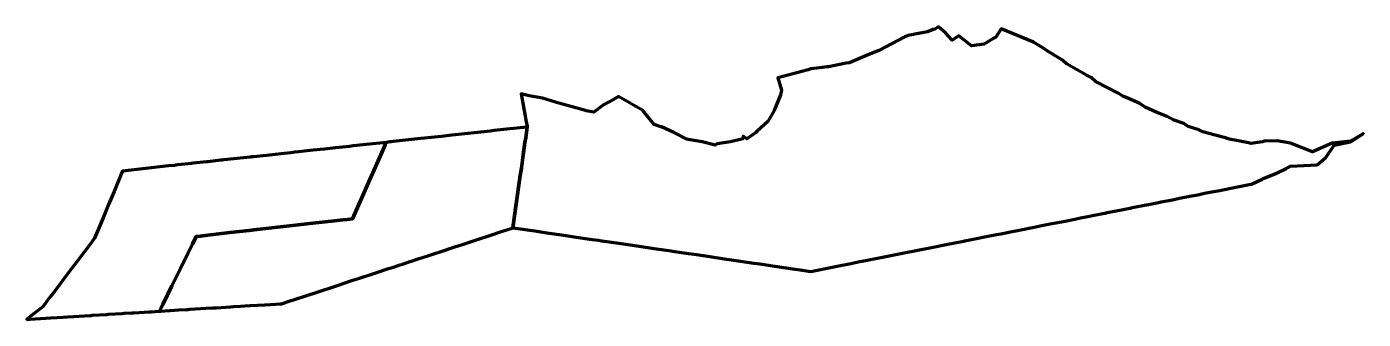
# Model space of a CAD drawing. Header units: metres. Extents: x 808242 to 808436, y 9156664 to 9156706.
import ezdxf

# ---------------------------------------------------------------- set-up
doc = ezdxf.new("R2010")
doc.units = ezdxf.units.M
doc.header["$MEASUREMENT"] = 0
doc.layers.add('2852-21105', color=1, linetype='Continuous')

msp = doc.modelspace()

# ---------------------------------------------------------------- linework, layer by layer
at = {"layer": '2852-21105', "color": 131, "lineweight": 70, "true_color": 0xbbffff}
msp.add_lwpolyline([(808312.69, 9156677.85), (808312.6, 9156677.19), (808313.33, 9156677.09), (808315.78, 9156676.73), (808317.55, 9156676.47), (808319.68, 9156676.16), (808320.91, 9156675.98), (808321.81, 9156675.85), (808324.13, 9156675.51), (808325.02, 9156675.38), (808325.47, 9156675.31), (808325.55, 9156675.3), (808328.02, 9156674.94), (808328.35, 9156674.89), (808330.59, 9156674.57), (808330.96, 9156674.51), (808333.14, 9156674.19), (808333.49, 9156674.14), (808335.62, 9156673.83), (808335.8, 9156673.81), (808337.09, 9156673.62), (808338.1, 9156673.47), (808339.27, 9156673.3), (808341.24, 9156673.01), (808343.31, 9156672.71), (808344.69, 9156672.51), (808345.69, 9156672.36), (808347.63, 9156672.08), (808348.5, 9156671.95), (808350.04, 9156671.73), (808350.65, 9156671.64), (808353.63, 9156671.2), (808354.35, 9156671.1), (808355.55, 9156670.92), (808355.92, 9156670.87), (808359.24, 9156671.53), (808359.5, 9156671.58), (808361.96, 9156672.07), (808362.8, 9156672.23), (808364.07, 9156672.48), (808365.61, 9156672.79), (808367.53, 9156673.17), (808369.73, 9156673.6), (808370.95, 9156673.85), (808373.7, 9156674.39), (808375.56, 9156674.76), (808377.06, 9156675.06), (808378.15, 9156675.27), (808378.3, 9156675.3), (808380.48, 9156675.73), (808380.9, 9156675.82), (808382.9, 9156676.21), (808383.51, 9156676.33), (808385.18, 9156676.66), (808385.95, 9156676.82), (808386.92, 9156677.01), (808388.36, 9156677.3), (808389.46, 9156677.51), (808390.66, 9156677.75), (808391.81, 9156677.98), (808392.34, 9156678.08), (808392.84, 9156678.18), (808394.26, 9156678.46), (808395.1, 9156678.63), (808396.42, 9156678.89), (808396.84, 9156678.97), (808398.32, 9156679.27), (808398.66, 9156679.33), (808398.98, 9156679.4), (808400.53, 9156679.71), (808400.79, 9156679.76), (808402.5, 9156680.09), (808402.64, 9156680.12), (808404.64, 9156680.52), (808404.73, 9156680.54), (808405.48, 9156680.69), (808406.68, 9156680.92), (808406.83, 9156680.95), (808408.44, 9156681.27), (808408.85, 9156681.35), (808409.47, 9156681.48), (808411, 9156681.78), (808412.12, 9156682), (808413.12, 9156682.2), (808413.87, 9156682.35), (808415.32, 9156682.63), (808415.78, 9156682.72), (808417.44, 9156683.05), (808419.58, 9156683.48), (808419.6, 9156683.48), (808419.62, 9156683.49), (808419.96, 9156683.55), (808421.5, 9156684.27), (808421.78, 9156684.39), (808423.57, 9156685.13), (808424.96, 9156685.8), (808425.62, 9156686.12), (808427.59, 9156686.26), (808429.49, 9156686.36), (808430.74, 9156687.4), (808431.94, 9156689.18), (808434.34, 9156689.69), (808434.41, 9156689.72), (808436.18, 9156690.86), (808436.19, 9156690.87), (808436.18, 9156690.86), (808434.35, 9156689.77), (808434.34, 9156689.77), (808431.73, 9156689.49), (808431.7, 9156689.48), (808431.66, 9156689.47), (808428.8, 9156688.2), (808425.62, 9156689.49), (808423.65, 9156689.83), (808421.79, 9156689.75), (808421.52, 9156689.7), (808419.86, 9156689.42), (808419.51, 9156689.53), (808416.73, 9156690.05), (808416.18, 9156690.28), (808414.48, 9156690.67), (808412.87, 9156691.11), (808412.3, 9156691.4), (808410.74, 9156691.88), (808410.12, 9156692.34), (808408.55, 9156692.89), (808407.7, 9156693.34), (808406.09, 9156693.98), (808404.49, 9156694.69), (808403.7, 9156695.23), (808402.07, 9156695.98), (808401.26, 9156696.3), (808400.64, 9156696.71), (808398.95, 9156697.55), (808397.28, 9156698.44), (808396.64, 9156699), (808395.94, 9156699.38), (808393.07, 9156701.02), (808392.46, 9156701.54), (808391.37, 9156702.21), (808390.5, 9156702.75), (808389.36, 9156703.48), (808388.27, 9156704.17), (808383.54, 9156706.1), (808382.79, 9156704.88), (808382.49, 9156704.71), (808381.36, 9156704.06), (808381.07, 9156703.88), (808379.26, 9156703.61), (808377.4, 9156705.07), (808376.44, 9156704.45), (808375.46, 9156705.48), (808374.46, 9156706.39), (808374.34, 9156706.32), (808373.91, 9156706.05), (808373.69, 9156705.97), (808372.86, 9156705.65), (808371.01, 9156705.32), (808370.81, 9156705.28), (808370.03, 9156705.12), (808369.57, 9156704.93), (808365.77, 9156702.96), (808364.01, 9156702.23), (808361.6, 9156701.18), (808361.49, 9156701.16), (808361.05, 9156701.09), (808358.48, 9156700.58), (808358.29, 9156700.56), (808357.53, 9156700.48), (808355.92, 9156700.26), (808355.49, 9156700.15), (808351.1, 9156698.95), (808351.64, 9156697.16), (808351.48, 9156696.48), (808350.78, 9156694.7), (808350.59, 9156694.22), (808349.63, 9156692.63), (808348.11, 9156691.23), (808347.87, 9156690.99), (808346.62, 9156690.09), (808346.09, 9156690.48), (808346.04, 9156690.11), (808344.23, 9156689.66), (808342.28, 9156689.4), (808342.12, 9156689.27), (808342.01, 9156689.21), (808340.11, 9156689.69), (808338.07, 9156690.01), (808337.89, 9156690.06), (808335.99, 9156691.01), (808334.22, 9156691.83), (808334.12, 9156691.86), (808333.15, 9156692.19), (808331.48, 9156694.23), (808327.94, 9156696.27), (808327.23, 9156695.82), (808325.76, 9156695.07), (808324.37, 9156693.97), (808323.24, 9156694.16), (808323.15, 9156694.22), (808321.21, 9156694.76), (808319.27, 9156695.29), (808318.81, 9156695.42), (808316.92, 9156696), (808314.97, 9156696.37), (808313.82, 9156696.63), (808314.21, 9156694.45), (808314.35, 9156693.69), (808314.4, 9156693.41), (808314.5, 9156692.84), (808314.66, 9156691.95), (808314.68, 9156691.82), (808314.46, 9156690.25), (808314.36, 9156689.56), (808314.05, 9156687.39), (808313.83, 9156685.84), (808313.76, 9156685.33), (808313.68, 9156684.81), (808313, 9156679.99), (808312.89, 9156679.26), (808312.8, 9156678.6)], close=True, dxfattribs=at)
at = {"layer": '2852-21105', "color": 5, "lineweight": 70, "true_color": 0x0000ff}
msp.add_lwpolyline([(808261.38, 9156665.39), (808261.23, 9156665.09), (808261.46, 9156665.1), (808262.64, 9156665.17), (808262.81, 9156665.18), (808264.05, 9156665.26), (808265.21, 9156665.33), (808265.39, 9156665.34), (808265.64, 9156665.36), (808268, 9156665.5), (808268.98, 9156665.56), (808269.54, 9156665.59), (808271.54, 9156665.71), (808272.06, 9156665.75), (808273.02, 9156665.8), (808273.66, 9156665.84), (808274.42, 9156665.89), (808275.5, 9156665.95), (808276.57, 9156666.02), (808278.11, 9156666.11), (808278.72, 9156666.15), (808278.98, 9156666.17), (808280.4, 9156666.63), (808280.85, 9156666.78), (808282.53, 9156667.33), (808284.15, 9156667.86), (808284.72, 9156668.05), (808286.23, 9156668.54), (808286.96, 9156668.78), (808288.24, 9156669.2), (808288.78, 9156669.38), (808289.36, 9156669.57), (808290.31, 9156669.88), (808291.02, 9156670.11), (808291.82, 9156670.38), (808292.66, 9156670.65), (808294.52, 9156671.26), (808295.1, 9156671.45), (808296.22, 9156671.82), (808296.56, 9156671.93), (808297.66, 9156672.29), (808297.87, 9156672.36), (808299, 9156672.73), (808299.62, 9156672.93), (808300.25, 9156673.14), (808301.39, 9156673.52), (808301.87, 9156673.67), (808304.3, 9156674.47), (808305.41, 9156674.84), (808307.19, 9156675.42), (808309.24, 9156676.09), (808311.08, 9156676.69), (808311.85, 9156676.95), (808312.51, 9156677.16), (808312.6, 9156677.19), (808312.69, 9156677.85), (808312.8, 9156678.6), (808312.89, 9156679.26), (808313, 9156679.99), (808313.68, 9156684.81), (808313.76, 9156685.33), (808313.83, 9156685.84), (808314.05, 9156687.39), (808314.36, 9156689.56), (808314.46, 9156690.25), (808314.68, 9156691.82), (808311.66, 9156691.5), (808309.89, 9156691.3), (808309.31, 9156691.24), (808303.73, 9156690.64), (808302.22, 9156690.47), (808298.75, 9156690.1), (808295.2, 9156689.71), (808294.89, 9156689.68), (808294.84, 9156689.67), (808294.79, 9156689.67), (808294.72, 9156689.66), (808294.22, 9156689.6), (808294.13, 9156689.41), (808294.05, 9156689.23), (808293.41, 9156687.8), (808292.63, 9156686.04), (808291.43, 9156683.35), (808291.12, 9156682.66), (808289.27, 9156678.5), (808288.5, 9156678.42), (808287.87, 9156678.34), (808287.09, 9156678.26), (808283.09, 9156677.8), (808281.82, 9156677.66), (808280.55, 9156677.51), (808275.4, 9156676.93), (808274.28, 9156676.8), (808272.87, 9156676.64), (808271.47, 9156676.49), (808267.88, 9156676.08), (808267.2, 9156676), (808266.58, 9156675.93), (808266.03, 9156674.82), (808265.98, 9156674.72), (808265.4, 9156673.55), (808264.3, 9156671.3), (808263.62, 9156669.94), (808263.04, 9156668.75), (808261.71, 9156666.05), (808261.67, 9156665.97), (808261.59, 9156665.8), (808261.51, 9156665.66)], close=True, dxfattribs=at)
at = {"layer": '2852-21105', "color": 254, "lineweight": 70, "true_color": 0xcccccc}
msp.add_lwpolyline([(808242.44, 9156664.3), (808241.95, 9156663.92), (808242.45, 9156663.95), (808243.93, 9156664.04), (808244.74, 9156664.08), (808245.47, 9156664.13), (808247.22, 9156664.24), (808247.85, 9156664.27), (808248.77, 9156664.33), (808251.11, 9156664.47), (808251.31, 9156664.48), (808251.47, 9156664.49), (808253.54, 9156664.62), (808253.8, 9156664.64), (808255.83, 9156664.76), (808256.12, 9156664.78), (808257.23, 9156664.84), (808257.55, 9156664.86), (808259.75, 9156665), (808260.02, 9156665.01), (808261.19, 9156665.08), (808261.23, 9156665.09), (808261.38, 9156665.39), (808261.51, 9156665.66), (808261.59, 9156665.8), (808261.67, 9156665.97), (808261.71, 9156666.05), (808263.04, 9156668.75), (808263.62, 9156669.94), (808264.3, 9156671.3), (808265.4, 9156673.55), (808265.98, 9156674.72), (808266.03, 9156674.82), (808266.58, 9156675.93), (808267.2, 9156676), (808267.88, 9156676.08), (808271.47, 9156676.49), (808272.87, 9156676.64), (808274.28, 9156676.8), (808275.4, 9156676.93), (808280.55, 9156677.51), (808281.82, 9156677.66), (808283.09, 9156677.8), (808287.09, 9156678.26), (808287.87, 9156678.34), (808288.5, 9156678.42), (808289.27, 9156678.5), (808291.12, 9156682.66), (808291.43, 9156683.35), (808292.63, 9156686.04), (808293.41, 9156687.8), (808294.05, 9156689.23), (808294.13, 9156689.41), (808294.22, 9156689.6), (808291.27, 9156689.28), (808290.79, 9156689.23), (808289.39, 9156689.08), (808288.84, 9156689.02), (808287.35, 9156688.86), (808286.8, 9156688.8), (808285.22, 9156688.63), (808284.61, 9156688.56), (808283.08, 9156688.4), (808281.46, 9156688.22), (808280.9, 9156688.16), (808280.35, 9156688.1), (808278.89, 9156687.94), (808277.22, 9156687.76), (808276.79, 9156687.71), (808274.92, 9156687.51), (808274.68, 9156687.48), (808274.41, 9156687.45), (808272.46, 9156687.24), (808270.6, 9156687.04), (808270.33, 9156687.01), (808270.1, 9156686.99), (808268.33, 9156686.79), (808268.05, 9156686.76), (808266.12, 9156686.56), (808265.87, 9156686.53), (808263.91, 9156686.32), (808263.64, 9156686.29), (808263.44, 9156686.26), (808262.53, 9156686.17), (808255.88, 9156685.44), (808255.69, 9156684.99), (808254.65, 9156682.48), (808253.85, 9156680.57), (808253.05, 9156678.65), (808251.82, 9156675.67), (808251.2, 9156674.85), (808249.38, 9156672.45), (808248.09, 9156670.75), (808245.97, 9156667.94), (808245.36, 9156667.15), (808244.79, 9156666.39), (808244.77, 9156666.36), (808244.37, 9156665.84), (808244.34, 9156665.79), (808244.33, 9156665.78)], close=True, dxfattribs=at)

doc.saveas('drawing.dxf')
